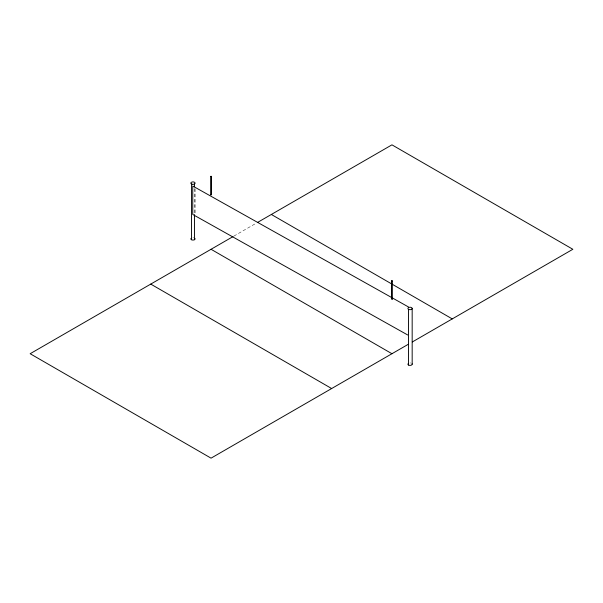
<?xml version="1.0" encoding="UTF-8"?>
<svg xmlns="http://www.w3.org/2000/svg" width="603" height="603" viewBox="0 0 603 603"><rect width="100%" height="100%" fill="white"/><g stroke="black" fill="none" stroke-linecap="round" stroke-linejoin="round"><path stroke-width="0.45" stroke-dasharray="3.02 2.26" d="M233.866 236.105L256.682 222.937M195.093 188.701L195.093 213.771M194.468 188.641L194.468 213.824M410.04 362.931A2.133 1.229 0 0 1 410.59 362.976M192.96 237.605A2.133 1.229 0 0 1 193.51 237.65"/><path stroke-width="0.9" d="M210.696 176.377L211.404 176.377L211.05 194.935L210.696 176.377L211.404 176.377M210.703 194.784L211.404 194.731M392.131 299.359L391.596 299.178L391.95 280.621L392.304 299.178M392.297 280.885L391.603 280.885M233.052 236.58L30.15 353.72L211.05 458.159L408.246 344.313M257.496 222.462L391.95 144.841L572.85 249.28L412.324 341.961M408.533 306.995L192.749 186.018L192.749 214.464L407.711 334.982M271.35 214.464L452.25 318.904M211.05 249.28L391.95 353.72M150.75 284.096L331.65 388.536M412.173 308.465A2.133 1.229 0 0 1 408.977 309.527A2.133 1.229 0 0 1 408.977 307.394A2.133 1.229 0 0 1 412.173 308.465L412.173 364.167M408.533 309.331L408.533 365.034M194.468 184.005L194.468 186.787M194.468 214.638L194.468 239.708M191.453 184.005L191.453 239.708M412.098 363.843A2.133 1.229 0 0 1 410.04 365.395A2.133 1.229 0 0 1 407.982 363.843M195.018 238.517A2.133 1.229 0 0 1 192.96 240.069A2.133 1.229 0 0 1 190.902 238.517M191.897 184.201A2.133 1.229 0 0 0 195.093 183.131A2.133 1.229 0 0 0 191.897 182.068A2.133 1.229 0 0 0 191.897 184.201"/></g></svg>
